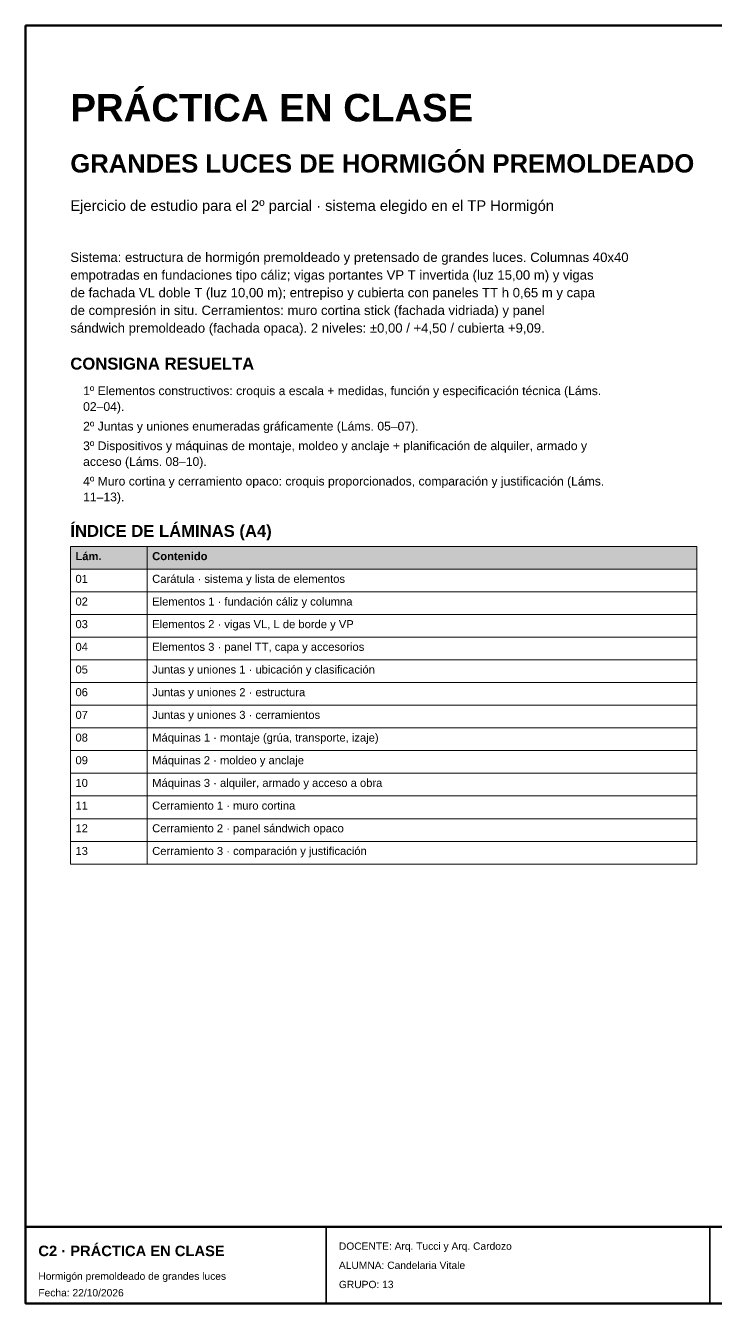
# Model space of a CAD drawing. Header units: millimetres. Extents: x 5 to 292, y 5 to 205.
# Drawn here: x 5 to 113, y 5 to 205 of the extents above; entities that cross this region are included whole.
import ezdxf

# ---------------------------------------------------------------- set-up
doc = ezdxf.new("R2010")
doc.units = ezdxf.units.MM
for name, color, linetype in [('MARCO', 7, 'Continuous'), ('TABLAS', 7, 'Continuous'), ('TABLAS-RELLENO', 9, 'Continuous'), ('TEXTOS', 7, 'Continuous')]:
    doc.layers.add(name, color=color, linetype=linetype)
doc.styles.add('ARIAL', font='arial.ttf')
doc.styles.add('ARIAL-NEGRITA', font='arialbd.ttf')

msp = doc.modelspace()

# ---------------------------------------------------------------- hatches: boundary and pattern name
at = {"layer": 'TABLAS-RELLENO', "true_color": 0xe2e6ea}
h = msp.add_hatch(color=254, dxfattribs=at)
h.dxf.hatch_style = 1
h.paths.add_polyline_path([(12, 123.47), (24, 123.47), (24, 119.92), (12, 119.92)])
h = msp.add_hatch(color=254, dxfattribs=at)
h.dxf.hatch_style = 1
h.paths.add_polyline_path([(24, 123.47), (110, 123.47), (110, 119.92), (24, 119.92)])

# ---------------------------------------------------------------- linework, layer by layer
at = {"layer": 'MARCO', "lineweight": 50}
for points in [[(5, 205), (292, 205), (292, 5), (5, 5)], [(5, 17), (292, 17), (292, 5), (5, 5)]]:
    msp.add_lwpolyline(points, close=True, dxfattribs=at)
at = {"layer": 'MARCO', "lineweight": 35}
for points in [[(52, 17), (52, 5)], [(112, 17), (112, 5)]]:
    msp.add_lwpolyline(points, dxfattribs=at)
at = {"layer": 'TABLAS', "lineweight": 13}
for points in [[(12, 123.47), (24, 123.47), (24, 119.92), (12, 119.92)], [(24, 123.47), (110, 123.47), (110, 119.92), (24, 119.92)], [(12, 119.92), (24, 119.92), (24, 116.37), (12, 116.37)], [(24, 119.92), (110, 119.92), (110, 116.37), (24, 116.37)], [(12, 116.37), (24, 116.37), (24, 112.82), (12, 112.82)], [(24, 116.37), (110, 116.37), (110, 112.82), (24, 112.82)], [(12, 112.82), (24, 112.82), (24, 109.27), (12, 109.27)], [(24, 112.82), (110, 112.82), (110, 109.27), (24, 109.27)], [(12, 109.27), (24, 109.27), (24, 105.72), (12, 105.72)], [(24, 109.27), (110, 109.27), (110, 105.72), (24, 105.72)], [(12, 105.72), (24, 105.72), (24, 102.17), (12, 102.17)], [(24, 105.72), (110, 105.72), (110, 102.17), (24, 102.17)], [(12, 102.17), (24, 102.17), (24, 98.62), (12, 98.62)], [(24, 102.17), (110, 102.17), (110, 98.62), (24, 98.62)], [(12, 98.62), (24, 98.62), (24, 95.07), (12, 95.07)], [(24, 98.62), (110, 98.62), (110, 95.07), (24, 95.07)], [(12, 95.07), (24, 95.07), (24, 91.52), (12, 91.52)], [(24, 95.07), (110, 95.07), (110, 91.52), (24, 91.52)], [(12, 91.52), (24, 91.52), (24, 87.97), (12, 87.97)], [(24, 91.52), (110, 91.52), (110, 87.97), (24, 87.97)], [(12, 87.97), (24, 87.97), (24, 84.42), (12, 84.42)], [(24, 87.97), (110, 87.97), (110, 84.42), (24, 84.42)], [(12, 84.42), (24, 84.42), (24, 80.87), (12, 80.87)], [(24, 84.42), (110, 84.42), (110, 80.87), (24, 80.87)], [(12, 80.87), (24, 80.87), (24, 77.32), (12, 77.32)], [(24, 80.87), (110, 80.87), (110, 77.32), (24, 77.32)], [(12, 77.32), (24, 77.32), (24, 73.77), (12, 73.77)], [(24, 77.32), (110, 77.32), (110, 73.77), (24, 73.77)]]:
    msp.add_lwpolyline(points, close=True, dxfattribs=at)

# ---------------------------------------------------------------- texts
at = {"layer": 'MARCO'}
for s, height, style, p in [('C2 · PRÁCTICA EN CLASE', 1.6468, 'ARIAL-NEGRITA', (7, 12.4)), ('DOCENTE: Arq. Tucci y Arq. Cardozo', 1.1456, 'ARIAL', (54, 13.4)), ('ALUMNA: Candelaria Vitale', 1.1456, 'ARIAL', (54, 10.4)), ('Hormigón premoldeado de grandes luces', 1.1456, 'ARIAL', (7, 8.7)), ('GRUPO: 13', 1.146, 'ARIAL', (54, 7.4)), ('Fecha: 22/10/2026', 1.1456, 'ARIAL', (7, 6.1))]:
    msp.add_text(s, height=height, dxfattribs=dict(at, style=style)).set_placement(p)
at = {"layer": 'TABLAS'}
for s, style, p in [('Lám.', 'ARIAL-NEGRITA', (12.8, 121.33)), ('Contenido', 'ARIAL-NEGRITA', (24.8, 121.33)), ('01', 'ARIAL', (12.8, 117.78)), ('Carátula · sistema y lista de elementos', 'ARIAL', (24.8, 117.78)), ('02', 'ARIAL', (12.8, 114.23)), ('Elementos 1 · fundación cáliz y columna', 'ARIAL', (24.8, 114.23)), ('Elementos 2 · vigas VL, L de borde y VP', 'ARIAL', (24.8, 110.69)), ('03', 'ARIAL', (12.8, 110.69)), ('04', 'ARIAL', (12.8, 107.14)), ('Elementos 3 · panel TT, capa y accesorios', 'ARIAL', (24.8, 107.14)), ('05', 'ARIAL', (12.8, 103.59)), ('Juntas y uniones 1 · ubicación y clasificación', 'ARIAL', (24.8, 103.59)), ('06', 'ARIAL', (12.8, 100.04)), ('Juntas y uniones 2 · estructura', 'ARIAL', (24.8, 100.04)), ('07', 'ARIAL', (12.8, 96.49)), ('Juntas y uniones 3 · cerramientos', 'ARIAL', (24.8, 96.49)), ('08', 'ARIAL', (12.8, 92.94)), ('Máquinas 1 · montaje (grúa, transporte, izaje)', 'ARIAL', (24.8, 92.94)), ('09', 'ARIAL', (12.8, 89.39)), ('Máquinas 2 · moldeo y anclaje', 'ARIAL', (24.8, 89.39)), ('10', 'ARIAL', (12.8, 85.84)), ('Máquinas 3 · alquiler, armado y acceso a obra', 'ARIAL', (24.8, 85.84)), ('11', 'ARIAL', (12.8, 82.29)), ('Cerramiento 1 · muro cortina', 'ARIAL', (24.8, 82.29)), ('12', 'ARIAL', (12.8, 78.74)), ('Cerramiento 2 · panel sándwich opaco', 'ARIAL', (24.8, 78.74)), ('13', 'ARIAL', (12.8, 75.19)), ('Cerramiento 3 · comparación y justificación', 'ARIAL', (24.8, 75.19))]:
    msp.add_text(s, height=1.253, dxfattribs=dict(at, style=style)).set_placement(p)
at = {"layer": 'TEXTOS'}
for s, height, style, p in [('PRÁCTICA EN CLASE', 4.296, 'ARIAL-NEGRITA', (12, 190)), ('GRANDES LUCES DE HORMIGÓN PREMOLDEADO', 2.864, 'ARIAL-NEGRITA', (12, 182)), ('Sistema: estructura de hormigón premoldeado y pretensado de grandes luces. Columnas 40x40', 1.4678, 'ARIAL', (12, 168)), ('empotradas en fundaciones tipo cáliz; vigas portantes VP T invertida (luz 15,00 m) y vigas', 1.4678, 'ARIAL', (12, 165.23)), ('de fachada VL doble T (luz 10,00 m); entrepiso y cubierta con paneles TT h 0,65 m y capa', 1.4678, 'ARIAL', (12, 162.47)), ('de compresión in situ. Cerramientos: muro cortina stick (fachada vidriada) y panel', 1.4678, 'ARIAL', (12, 159.7)), ('sándwich premoldeado (fachada opaca). 2 niveles: ±0,00 / +4,50 / cubierta +9,09.', 1.4678, 'ARIAL', (12, 156.93)), ('CONSIGNA RESUELTA', 1.8616, 'ARIAL-NEGRITA', (12, 151.16)), ('1º Elementos constructivos: croquis a escala + medidas, función y especificación técnica (Láms.', 1.3604, 'ARIAL', (14, 147.16)), ('02–04).', 1.36, 'ARIAL', (14, 144.69)), ('2º Juntas y uniones enumeradas gráficamente (Láms. 05–07).', 1.3604, 'ARIAL', (14, 141.62)), ('3º Dispositivos y máquinas de montaje, moldeo y anclaje + planificación de alquiler, armado y', 1.3604, 'ARIAL', (14, 138.55)), ('acceso (Láms. 08–10).', 1.3604, 'ARIAL', (14, 136.08)), ('4º Muro cortina y cerramiento opaco: croquis proporcionados, comparación y justificación (Láms.', 1.3604, 'ARIAL', (14, 133.01)), ('11–13).', 1.36, 'ARIAL', (14, 130.54)), ('ÍNDICE DE LÁMINAS (A4)', 1.8616, 'ARIAL-NEGRITA', (12, 124.97))]:
    msp.add_text(s, height=height, dxfattribs=dict(at, style=style)).set_placement(p)
at = {"layer": 'TEXTOS', "color": 250, "true_color": 0x333333, "style": 'ARIAL'}
msp.add_text('Ejercicio de estudio para el 2º parcial · sistema elegido en el TP Hormigón', height=1.6468, dxfattribs=at).set_placement((12, 176))

doc.saveas('drawing.dxf')
